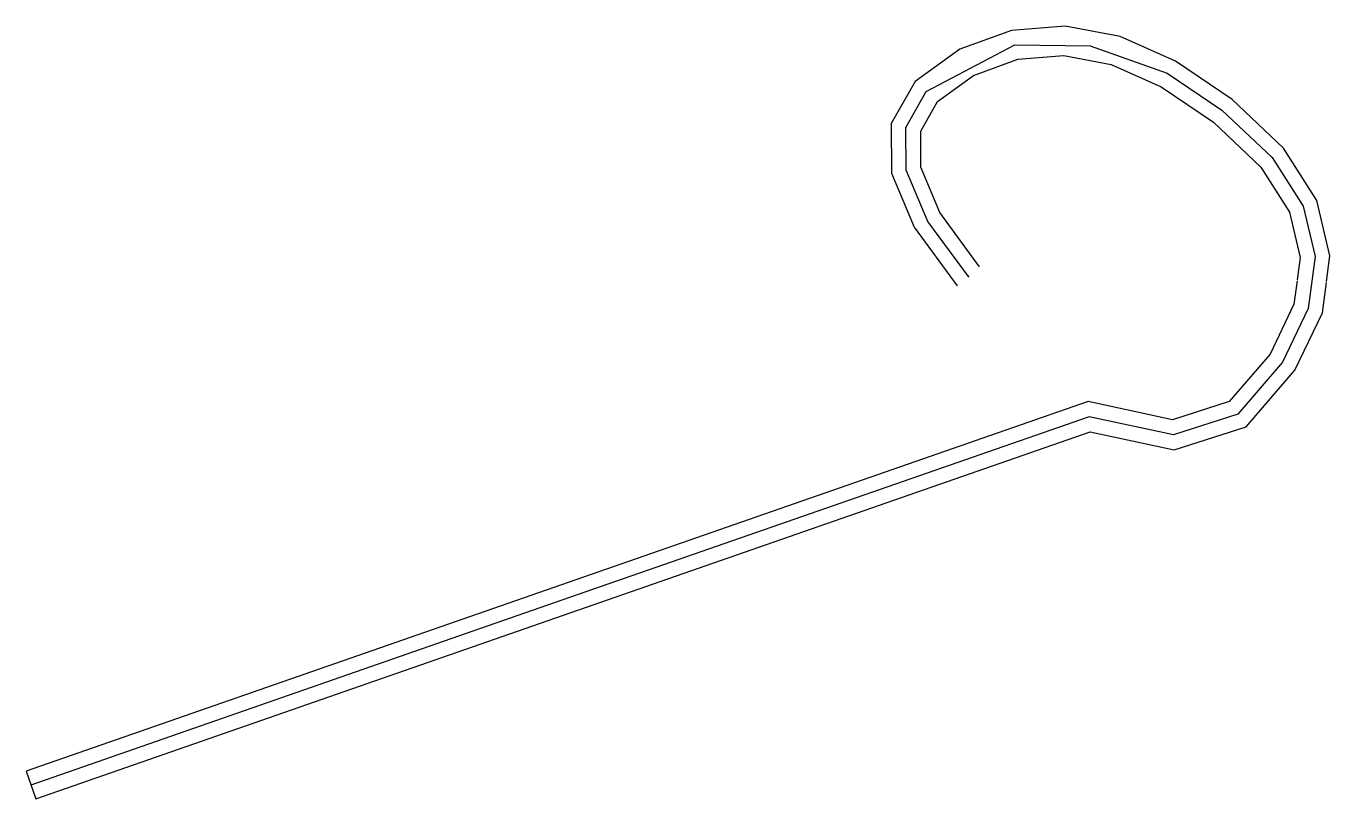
# Model space of a CAD drawing. Extents: x 646084 to 646218, y 4145941 to 4146020.
import ezdxf

# ---------------------------------------------------------------- set-up
doc = ezdxf.new("R2010")
doc.units = 0
doc.header["$MEASUREMENT"] = 0
for name, color, linetype in [('GEOFENCE', 5, 'Continuous'), ('INIT_COORD', 1, 'Continuous'), ('Katman3', 2, 'Continuous')]:
    doc.layers.add(name, color=color, linetype=linetype)

msp = doc.modelspace()

# ---------------------------------------------------------------- linework, layer by layer
at = {"layer": 'GEOFENCE', "linetype": 'Continuous'}
for p, q in [((646176.49, 4146013.78, 1936.3), (646185.56, 4146018.55, 1934.91)), ((646185.56, 4146018.55, 1934.91), (646193.26, 4146018.46, 1933.79)), ((646193.26, 4146018.46, 1933.79), (646201.16, 4146015.63, 1932.6)), ((646201.16, 4146015.63, 1932.6), (646206.75, 4146011.86, 1931.74)), ((646174.41, 4146010.09, 1937.08), (646176.49, 4146013.78, 1936.3)), ((646206.75, 4146011.86, 1931.74), (646211.9, 4146007, 1930.83)), ((646174.44, 4146005.71, 1937.93), (646174.41, 4146010.09, 1937.08)), ((646211.9, 4146007, 1930.83), (646215.06, 4146002.02, 1929.94)), ((646176.64, 4146000.47, 1938.9), (646174.44, 4146005.71, 1937.93)), ((646215.06, 4146002.02, 1929.94), (646216.29, 4145996.87, 1929.06)), ((646180.8, 4145994.85, 1939.89), (646176.64, 4146000.47, 1938.9)), ((646216.29, 4145996.87, 1929.06), (646215.59, 4145991.55, 1928.17)), ((646215.59, 4145991.55, 1928.17), (646212.95, 4145986.06, 1927.28)), ((646212.95, 4145986.06, 1927.28), (646208.38, 4145980.74, 1926.36)), ((646193.17, 4145980.48, 1923.66), (646139.19, 4145961.7, 1919.68)), ((646201.79, 4145978.63, 1925.18), (646193.17, 4145980.48, 1923.66)), ((646208.38, 4145980.74, 1926.36), (646201.79, 4145978.63, 1925.18)), ((646139.19, 4145961.7, 1919.68), (646084.82, 4145942.78, 1915.66))]:
    msp.add_line(p, q, dxfattribs=at)
at = {"layer": 'INIT_COORD', "linetype": 'Continuous'}
msp.add_point((646180.8, 4145994.85, 1939.89), dxfattribs=at)
at = {"layer": 'Katman3'}
for p, q in [((646185.23, 4146020.03, 1934.91), (646179.92, 4146018.09, 1935.61)), ((646190.72, 4146020.47, 1934.18), (646185.23, 4146020.03, 1934.91)), ((646196.33, 4146019.4, 1933.4), (646190.72, 4146020.47, 1934.18)), ((646202.01, 4146016.89, 1932.58), (646196.33, 4146019.4, 1933.4)), ((646179.92, 4146018.09, 1935.61), (646175.35, 4146014.8, 1936.3)), ((646185.88, 4146017.07, 1934.91), (646190.56, 4146017.44, 1934.18)), ((646190.56, 4146017.44, 1934.18), (646195.43, 4146016.52, 1933.4)), ((646181.34, 4146015.41, 1935.61), (646185.88, 4146017.07, 1934.91)), ((646195.43, 4146016.52, 1933.4), (646200.55, 4146014.26, 1932.58)), ((646207.79, 4146012.96, 1931.72), (646202.01, 4146016.89, 1932.58)), ((646175.35, 4146014.8, 1936.3), (646172.91, 4146010.48, 1937.08)), ((646177.63, 4146012.75, 1936.3), (646181.34, 4146015.41, 1935.61)), ((646200.55, 4146014.26, 1932.58), (646205.9, 4146010.62, 1931.72)), ((646175.92, 4146009.7, 1937.08), (646177.63, 4146012.75, 1936.3)), ((646213.07, 4146007.96, 1930.83), (646207.79, 4146012.96, 1931.72)), ((646172.91, 4146010.48, 1937.08), (646172.94, 4146005.4, 1937.93)), ((646205.9, 4146010.62, 1931.72), (646210.73, 4146006.04, 1930.83)), ((646175.94, 4146006.01, 1937.93), (646175.92, 4146009.7, 1937.08)), ((646216.46, 4146002.61, 1929.94), (646213.07, 4146007.96, 1930.83)), ((646172.94, 4146005.4, 1937.93), (646175.26, 4145999.88, 1938.87)), ((646177.89, 4146001.37, 1938.87), (646175.94, 4146006.01, 1937.93)), ((646210.73, 4146006.04, 1930.83), (646213.66, 4146001.43, 1929.94)), ((646217.81, 4145996.95, 1929.06), (646216.46, 4146002.61, 1929.94)), ((646181.95, 4145995.82, 1939.89), (646177.89, 4146001.37, 1938.87)), ((646213.66, 4146001.43, 1929.94), (646214.77, 4145996.79, 1929.06)), ((646175.26, 4145999.88, 1938.87), (646179.66, 4145993.87, 1939.89)), ((646214.77, 4145996.79, 1929.06), (646214.46, 4145994.48, 1928.63)), ((646217.47, 4145994.32, 1928.65), (646217.81, 4145996.95, 1929.06)), ((646214.45, 4145994.38, 1928.61), (646214.13, 4145991.99, 1928.17)), ((646217.04, 4145991.12, 1928.17), (646217.45, 4145994.22, 1928.64)), ((646214.13, 4145991.99, 1928.17), (646211.69, 4145986.89, 1927.28)), ((646214.22, 4145985.24, 1927.28), (646217.04, 4145991.12, 1928.17)), ((646211.69, 4145986.89, 1927.28), (646207.51, 4145982.04, 1926.36)), ((646209.24, 4145979.44, 1926.36), (646214.22, 4145985.24, 1927.28)), ((646193.08, 4145982.03, 1923.66), (646084.33, 4145944.2, 1915.66)), ((646201.71, 4145980.18, 1925.18), (646193.08, 4145982.03, 1923.66)), ((646207.51, 4145982.04, 1926.36), (646201.71, 4145980.18, 1925.18)), ((646085.31, 4145941.37, 1915.66), (646193.27, 4145978.92, 1923.66)), ((646193.27, 4145978.92, 1923.66), (646201.87, 4145977.08, 1925.18)), ((646201.87, 4145977.08, 1925.18), (646209.24, 4145979.44, 1926.36)), ((646084.33, 4145944.2, 1915.66), (646085.31, 4145941.37, 1915.66))]:
    msp.add_line(p, q, dxfattribs=at)

doc.saveas('drawing.dxf')
